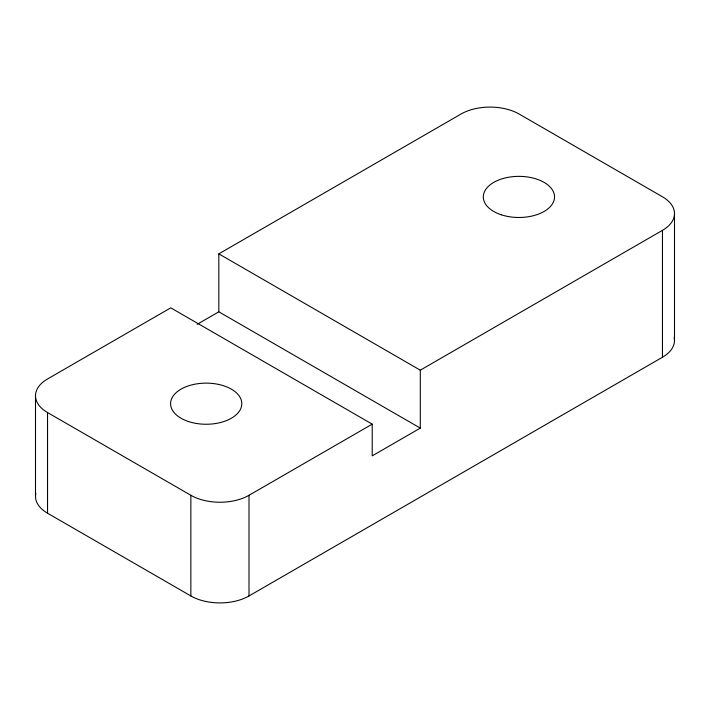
<?xml version="1.0" encoding="UTF-8"?>
<svg xmlns="http://www.w3.org/2000/svg" width="710" height="710" viewBox="0 0 710 710"><rect width="100%" height="100%" fill="white"/><g stroke="black" fill="none" stroke-linecap="round" stroke-linejoin="round"><path stroke-width="1.06" d="M662.457 230.359L420.293 370.176L420.293 428.121L218.831 311.805L218.831 253.861L460.994 114.044A41.118 23.741 0 0 1 519.143 114.044L662.457 196.785A41.118 23.741 0 0 1 662.457 230.359L662.457 357.245L249.006 595.956A41.118 23.741 0 0 1 190.857 595.956L47.543 513.215A41.118 23.741 0 0 1 35.855 493.326M197.149 324.319L218.831 311.805M372.217 424.154L170.755 307.838L47.543 378.971A41.118 23.741 0 0 0 47.543 412.545L190.857 495.287A41.118 23.741 0 0 0 249.006 495.287L372.217 424.154L372.217 455.873L420.293 428.121M218.831 253.861L420.293 370.176M674.5 213.577L674.5 340.463M249.006 495.287L249.006 595.956M190.857 495.287L190.857 595.956M47.543 412.545L47.543 513.215M35.5 395.763L35.5 496.423M674.145 337.365A41.118 23.741 0 0 1 662.457 357.245M501.109 214.731A35.615 20.563 0 0 0 554.528 196.918A35.615 20.563 0 0 0 501.109 179.115A35.615 20.563 0 0 0 501.109 214.731M188.39 421.5A35.615 20.563 0 0 0 241.808 403.688A35.615 20.563 0 0 0 188.39 385.885A35.615 20.563 0 0 0 188.39 421.5"/></g></svg>
